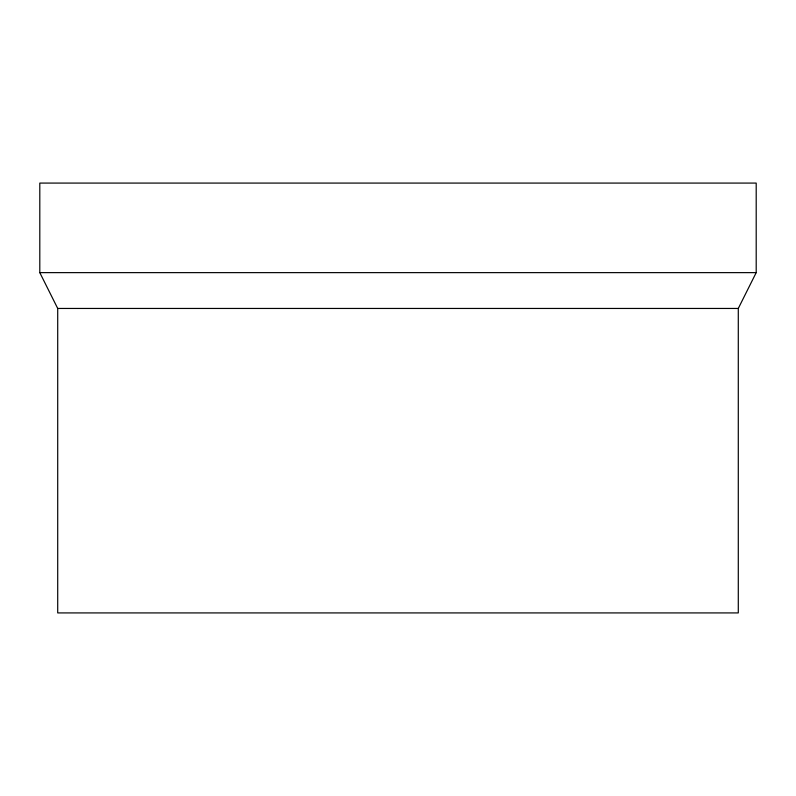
<?xml version="1.0" encoding="UTF-8"?>
<svg xmlns="http://www.w3.org/2000/svg" width="796" height="796" viewBox="0 0 796 796"><rect width="100%" height="100%" fill="white"/><g stroke="black" fill="none" stroke-linecap="round" stroke-linejoin="round"><path stroke-width="1.19" d="M738.29 308.45L756.2 272.63L756.2 183.08L39.8 183.08L39.8 272.63L57.71 308.45L57.71 612.92L738.29 612.92L738.29 308.45L57.71 308.45M39.8 272.63L756.2 272.63"/></g></svg>
